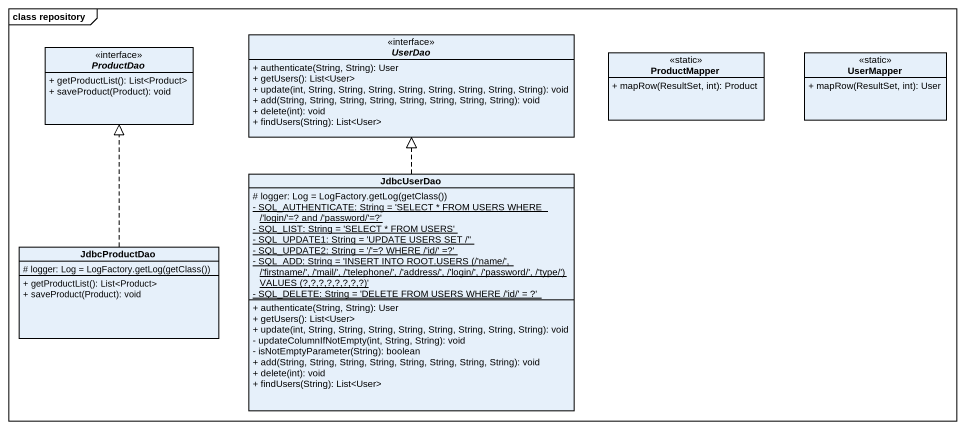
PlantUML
@startuml
mainframe class repository
hide circle
hide empty members
skinparam classAttributeIconSize 0
interface ProductDao <<interface>> {
  + getProductList(): List<Product>
  + saveProduct(Product): void
}
interface UserDao <<interface>> {
  + authenticate(String, String): User
  + getUsers(): List<User>
  + update(int, String, String, String, String, String, String, String, String): void
  + add(String, String, String, String, String, String, String, String): void
  + delete(int): void
  + findUsers(String): List<User>
}
class ProductMapper <<static>> {
  + mapRow(ResultSet, int): Product
}
class UserMapper <<static>> {
  + mapRow(ResultSet, int): User
}
class JdbcUserDao {
  {field} # logger: Log = LogFactory.getLog(getClass())
  {static} - SQL_AUTHENTICATE: String = 'SELECT * FROM USERS WHERE /'login/'=? and /'password/'=?'
  {static} - SQL_LIST: String = 'SELECT * FROM USERS'
  {static} - SQL_UPDATE1: String = 'UPDATE USERS SET /''
  {static} - SQL_UPDATE2: String = '/'=? WHERE /'id/' =?'
  {static} {field} - SQL_ADD: String = 'INSERT INTO ROOT.USERS (/'name/', /'firstname/', /'mail/', /'telephone/', /'address/', /'login/', /'password/', /'type/') VALUES (?,?,?,?,?,?,?,?)'
  {static} - SQL_DELETE: String = 'DELETE FROM USERS WHERE /'id/' = ?'
  + authenticate(String, String): User
  + getUsers(): List<User>
  + update(int, String, String, String, String, String, String, String, String): void
  - updateColumnIfNotEmpty(int, String, String): void
  - isNotEmptyParameter(String): boolean
  + add(String, String, String, String, String, String, String, String): void
  + delete(int): void
  + findUsers(String): List<User>
}
class JdbcProductDao {
  {field} # logger: Log = LogFactory.getLog(getClass())
  + getProductList(): List<Product>
  + saveProduct(Product): void
}
JdbcUserDao .up.|> UserDao
JdbcProductDao .up.|> ProductDao
@enduml
